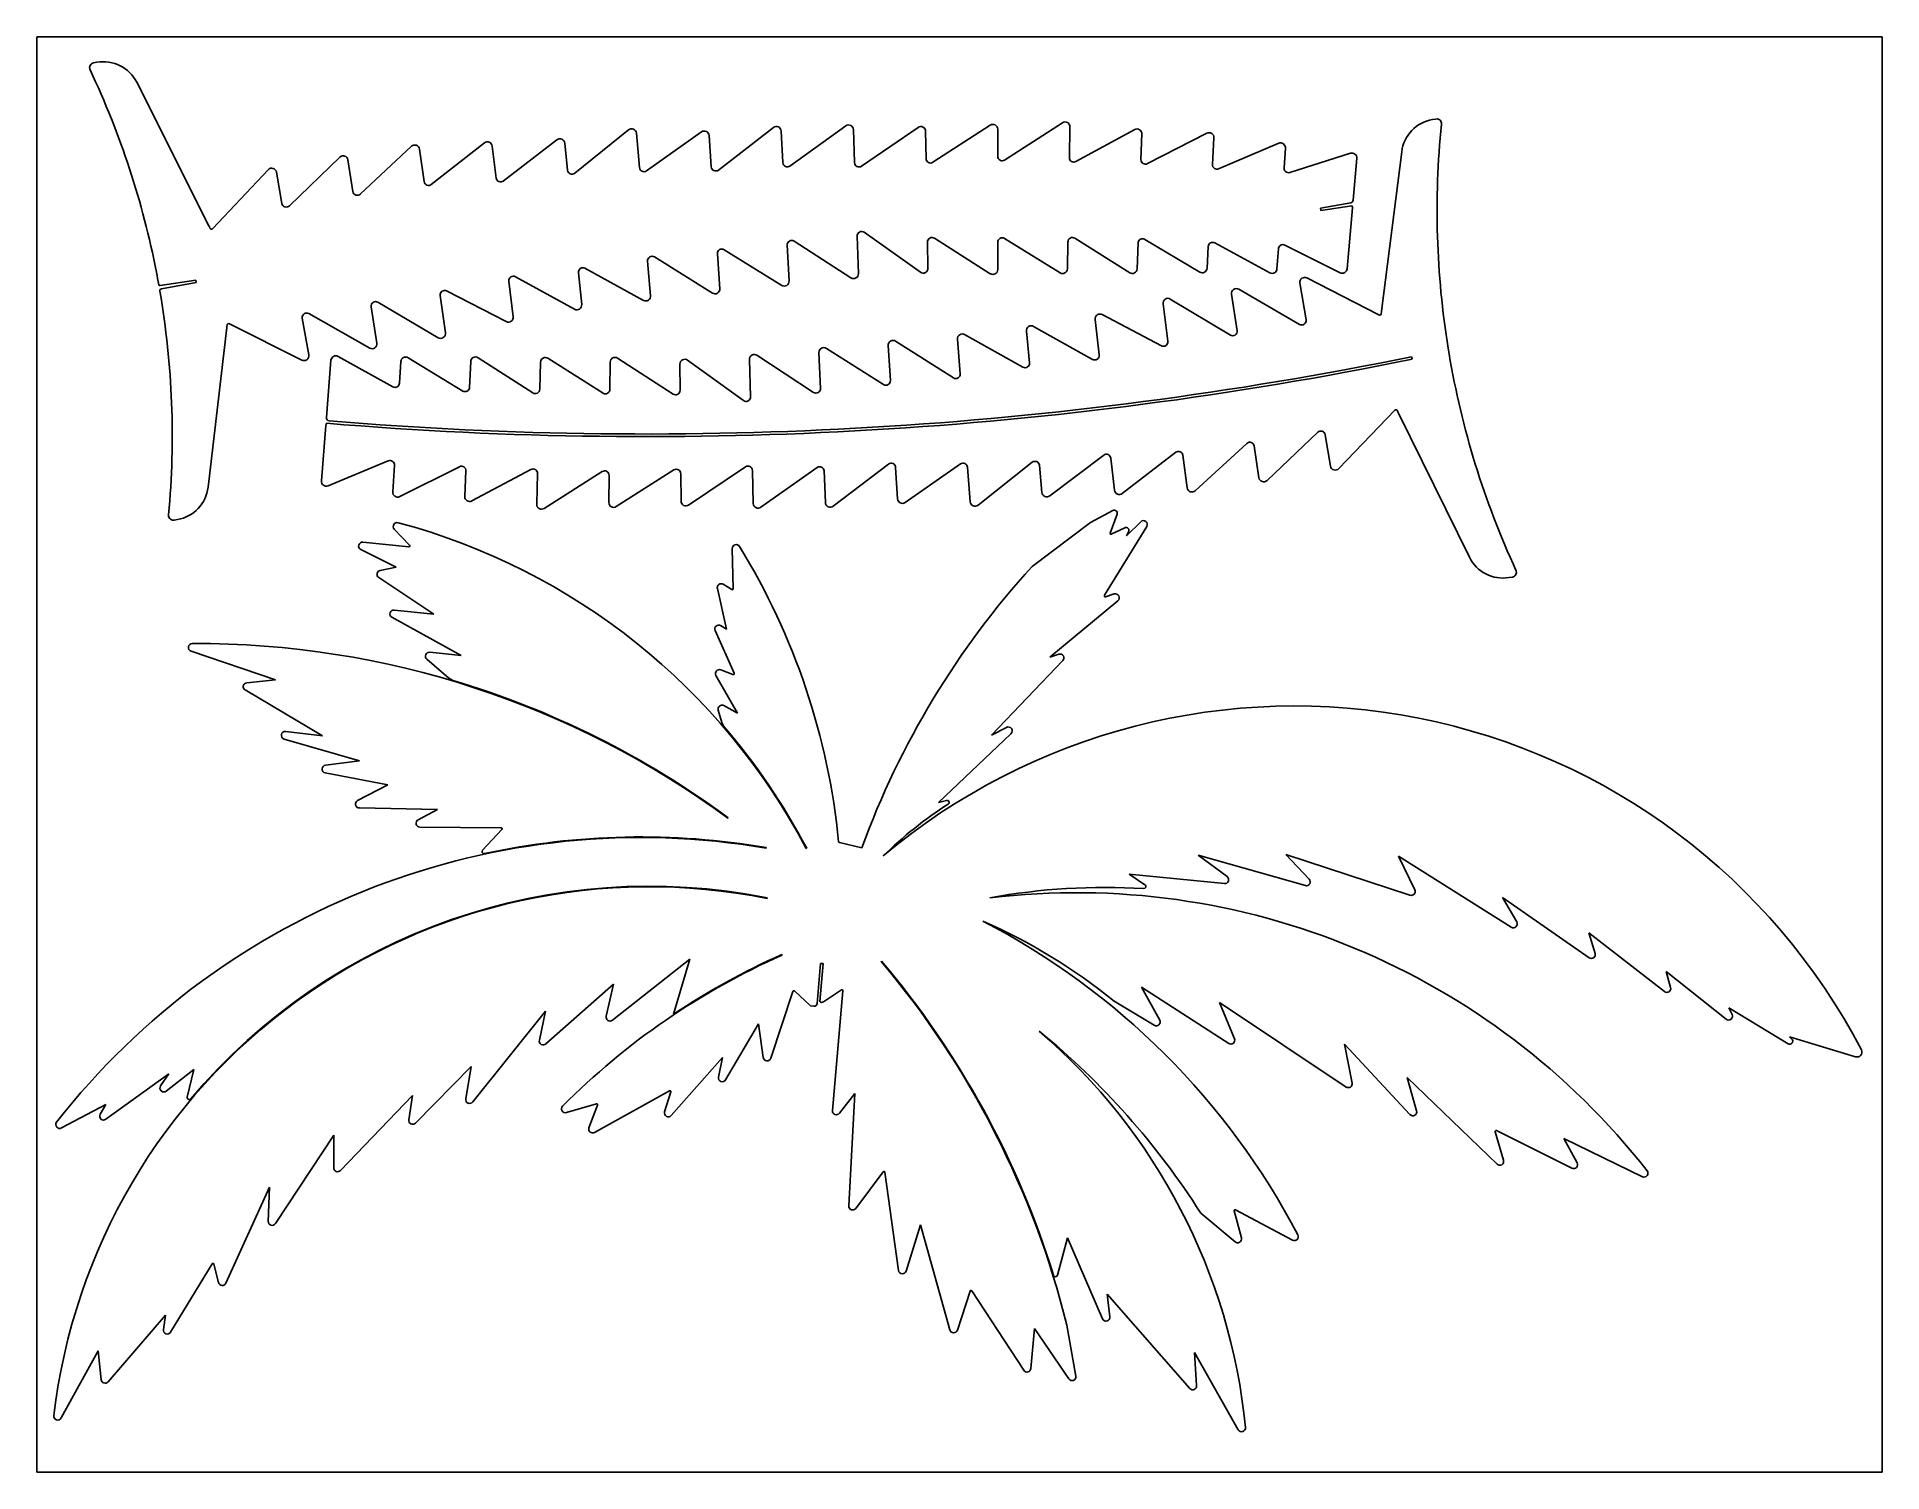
# Model space of a CAD drawing. Extents: x 0 to 1062, y 0 to 826.
import ezdxf

# ---------------------------------------------------------------- set-up
doc = ezdxf.new("R2010")
doc.units = 0
doc.layers.add('GREEN', color=3, linetype='CONTINUOUS')

msp = doc.modelspace()

# ---------------------------------------------------------------- linework, layer by layer
at = {"layer": 'GREEN', "linetype": 'CONTINUOUS'}
for p, q in [((0, 0), (0, 826.0118)), ((0, 826.0118), (1062.015, 826.0118)), ((1062.015, 826.0118), (1062.015, 0)), ((34.5396, 811.386), (32.6168, 811.0549)), ((99.0024, 717.2715), (57.4513, 799.8928)), ((590.2649, 776.6285), (556.947585, 755.118884)), ((805.212408, 778.750363), (803.281812, 778.430435)), ((257.6117, 764.975), (226.9984, 741.0485)), ((299.3227, 766.8336), (268.4426, 743.0566)), ((305.4326, 749.2519), (303.7877, 764.9216)), ((340.5425, 772.5482), (309.5876, 747.5215)), ((346.791435, 750.75801), (345.045233, 770.635735)), ((382.5102, 771.3412), (350.8289, 748.8887)), ((388.1499, 751.1959), (386.8896, 769.269)), ((423.8901, 773.862), (392.2836, 749.348)), ((429.327, 753.6313), (428.3657, 771.8112)), ((465.5266, 774.8234), (433.3752, 751.6873)), ((470.589524, 753.642045), (469.925937, 772.66569)), ((507.1416, 773.9474), (474.5951, 751.6232)), ((511.7667, 755.9279), (511.489, 771.7043)), ((548.7031, 775.2292), (515.7188, 753.8235)), ((552.9971, 757.2737), (552.9971, 772.89)), ((594.2384, 756.5687), (594.5481, 774.2465)), ((631.8693, 772.6871), (598.0197, 754.2722)), ((635.4584, 755.4365), (635.9708, 770.1556)), ((673.3776, 770.5828), (639.1969, 753.0652)), ((676.6139, 752.5632), (677.415, 767.9658)), ((714.7361, 764.7614), (680.172481, 750.060101)), ((174.3068, 756.8037), (145.3492, 728.7648)), ((181.881217, 736.989718), (178.985485, 755.244264)), ((215.6121, 763.0524), (186.1523, 735.5262)), ((222.8862, 742.7148), (220.2584, 761.4074)), ((264.3409, 744.7764), (262.0872, 763.1271)), ((717.791, 750.5871), (718.5922, 762.0056)), ((756.0627, 759.0255), (721.1237, 747.9594)), ((757.5582, 732.0441), (759.6731, 756.1415)), ((785.512938, 759.950388), (773.8899, 668.2006)), ((133.1084, 749.5938), (101.188516, 715.694)), ((141.0338, 730.1641), (137.8615, 748.1731)), ((738.8016, 727.451), (756.158845, 730.517452)), ((738.9724, 726.511), (738.8016, 727.451)), ((739.058, 726.0838), (738.9724, 726.511)), ((756.801143, 728.862026), (739.058, 726.0838)), ((754.108313, 692.554618), (757.1736, 727.6432)), ((476.1119, 713.5438), (508.4768, 690.5465)), ((393.0528, 681.1041), (391.6429, 701.196)), ((395.5522, 703.5565), (428.6543, 683.0267)), ((432.8948, 685.5369), (431.8053, 706.1521)), ((435.7573, 708.4487), (468.5389, 687.3634)), ((472.8115, 689.7988), (472.063624, 711.364645)), ((512.8671, 692.8644), (512.6, 707.936)), ((516.5306, 710.147), (548.7247, 689.7454)), ((552.9973, 692.0953), (552.9973, 707.8184)), ((556.9066, 709.9975), (588.8765, 690.2047)), ((593.1169, 692.5226), (593.3839, 708.0535)), ((597.3147, 710.1791), (629.0066, 690.2474)), ((633.2686, 692.5012), (633.7814, 707.3698)), ((637.6587, 709.4741), (669.2864, 690.632)), ((673.4841, 692.8751), (674.1359, 705.3083)), ((677.917, 707.4339), (709.6411, 690.2474)), ((713.7319, 692.5012), (714.5437, 704.0693)), ((718.2397, 706.1842), (750.1025, 690.3115)), ((315.4093, 692.8217), (349.1415, 674.3961)), ((353.2322, 677.0771), (351.4911, 696.9982)), ((355.3997, 699.399915), (388.8124, 678.5512)), ((70.8675, 682.8665), (91.3866, 685.9642)), ((91.6216, 684.5969), (71.732547, 681.083866)), ((91.3866, 685.9642), (91.6216, 684.5969)), ((235.8003, 679.8009), (270.1092, 662.1658)), ((274.1361, 664.975), (271.6259, 685.4087)), ((275.4071, 687.9723), (309.4489, 669.2797)), ((313.5507, 672.0035), (311.6279, 690.3008)), ((691.748495, 680.762625), (726.675307, 660.572354)), ((730.48586, 663.210774), (726.952038, 684.376803)), ((730.962097, 687.305284), (772.364248, 665.988337)), ((195.6913, 649.7326), (192.3693, 670.711)), ((196.204, 673.3279), (230.9615, 652.8409)), ((235.1167, 655.618), (232.0937, 677.1627)), ((648.14563, 672.417001), (650.9677, 650.8499)), ((652.3284, 675.1552), (686.891861, 654.361245)), ((690.749999, 656.934123), (687.616672, 677.949594)), ((98.5434, 566.8337), (109.330397, 658.694486)), ((110.8483, 660.9161), (152.4314, 639.9804)), ((156.4156, 642.9392), (152.6877, 664.0778)), ((156.4794, 666.7482), (191.5897, 646.8806)), ((607.568078, 640.438129), (573.691013, 659.428156)), ((609.041892, 663.421763), (611.3655, 642.9604)), ((613.0988, 666.1878), (647.241069, 648.23936)), ((489.979434, 648.365672), (491.2097, 628.2596)), ((494.2491, 650.8855), (527.468346, 629.732737)), ((531.395123, 632.097666), (529.838077, 652.038819)), ((533.952, 654.6735), (567.519479, 635.951505)), ((569.566698, 656.745233), (571.3254, 638.4303)), ((169.220247, 639.891656), (166.600148, 606.869687)), ((173.3325, 642.0986), (204.900147, 624.633804)), ((208.697715, 626.71739), (209.460646, 639.149349)), ((213.678248, 641.347186), (245.13098, 622.213999)), ((249.01896, 624.291766), (249.675516, 639.156914)), ((253.948677, 641.375133), (285.461306, 621.144383)), ((289.403528, 623.231792), (289.82859, 638.772019)), ((294.083148, 641.045707), (325.870746, 620.961637)), ((329.805364, 623.112235), (329.949808, 638.837998)), ((334.241582, 641.146441), (366.240416, 620.446896)), ((370.198934, 622.618699), (370.073859, 637.695223)), ((374.48009, 639.97296), (406.637726, 616.691357)), ((410.706457, 618.825591), (410.138336, 640.395135)), ((414.4432, 642.7953), (447.030515, 621.41815)), ((450.991026, 623.674163), (450.103131, 644.297874)), ((454.37209, 646.76914), (487.273246, 625.937937)), ((791.159733, 641.968859), (791.458559, 640.499017)), ((812.7751, 643.666), (812.2516, 646.8159)), ((749.295268, 577.519935), (781.527207, 611.124447)), ((783.691978, 609.537304), (824.4969, 526.5398)), ((166.253448, 602.395487), (163.718855, 570.428051)), ((708.0248, 570.6896), (737.2423, 598.4581)), ((741.5432, 597.0188), (744.5566, 578.982)), ((614.019527, 585.295587), (582.925171, 561.792501)), ((624.648554, 563.274388), (655.483072, 586.918413)), ((659.5902, 585.2202), (662.045, 566.506)), ((696.380575, 592.076531), (666.675533, 564.814236)), ((703.3689, 572.2966), (700.645352, 590.564695)), ((167.556716, 567.644034), (202.2502, 582.0193)), ((205.787876, 579.485504), (204.843741, 564.089493)), ((208.855767, 561.434489), (243.2019, 578.6523)), ((246.9074, 576.2383), (246.2624, 561.5329)), ((250.3454, 558.959493), (284.352, 577.072)), ((287.66329, 557.062754), (288.124027, 574.740027)), ((325.421666, 575.852577), (291.922226, 554.640789)), ((329.2194, 558.0392), (329.354185, 573.658354)), ((333.482755, 555.66084), (366.657315, 576.769636)), ((370.604934, 574.618535), (370.731059, 558.847251)), ((375.059339, 556.561185), (407.8039, 578.595774)), ((411.792558, 576.533631), (412.28168, 557.513127)), ((416.665619, 555.30928), (449.02195, 578.157895)), ((453.056624, 576.177171), (453.836633, 557.987162)), ((458.300302, 555.897651), (490.1383, 580.1208)), ((494.245, 578.2316), (495.3521, 560.1425)), ((499.704693, 558.037207), (531.589406, 580.201567)), ((535.606523, 578.298166), (537.169043, 558.410574)), ((541.667022, 556.447699), (572.837, 581.1966)), ((578.489899, 563.741328), (576.98074, 579.433635)), ((620.1998, 565.1592), (618.112129, 583.533783)), ((606.475, 546.5188), (619.2501, 553.4084)), ((79.028, 547.8634), (80.9508, 548.1945)), ((214.5075, 533.4232), (205.7167, 542.7161)), ((572.742017, 521.150888), (606.475, 546.5188)), ((638.7865, 544.1796), (614.4861, 504.6261)), ((621.6641, 551.3148), (617.6479, 540.4304)), ((618.3742, 539.7681), (626.1183, 543.4639)), ((627.1757, 538.9349), (635.304909, 546.945522)), ((187.6543, 535.175), (214.0696, 532.526)), ((400.753092, 508.386059), (400.249035, 531.532735)), ((628.3506, 541.1033), (627.1757, 538.9349)), ((206.7421, 520.7444), (186.4259, 530.9451)), ((197.555845, 518.972183), (206.7421, 520.7444)), ((228.3935, 493.827), (196.744315, 514.90165)), ((395.0031, 510.9495), (399.938, 507.916)), ((847.2998, 514.828), (849.2205, 515.1577)), ((396.9792, 485.2285), (391.6492, 508.5355)), ((622.141115, 501.522156), (582.9224, 468.9713)), ((615.105723, 503.835367), (620.0405, 505.3845)), ((244.1486, 469.8898), (204.338632, 491.968125)), ((205.6526, 496.1556), (228.3935, 493.827)), ((401.3159, 459.721), (390.346, 484.3739)), ((393.5184, 487.2258), (396.9792, 485.2285)), ((137.2591, 455.9291), (88.7225, 472.5388)), ((237.1309, 456.8798), (224.3665, 467.903)), ((226.075197, 471.830444), (244.1486, 469.8898)), ((582.9224, 468.9713), (588.2203, 470.7124)), ((239.2993, 455.6621), (237.1309, 456.8798)), ((403.1852, 436.8413), (390.8053, 458.5034)), ((393.5611, 461.7078), (400.6429, 459.0054)), ((590.5383, 467.0273), (549.5107, 424.1198)), ((164.3153, 423.8099), (119.816736, 450.140537)), ((120.745329, 454.30789), (137.2591, 455.9291)), ((394.202, 431.4365), (392.1085, 438.5183)), ((395.3343, 441.1246), (403.1852, 436.8413)), ((143.197642, 426.306009), (164.3153, 423.8099)), ((395.414848, 429.061206), (394.202, 431.4365)), ((560.5981, 424.9957), (518.8869, 385.4635)), ((549.5107, 424.1198), (558.0132, 428.606)), ((185.6035, 409.4433), (142.31143, 421.919087)), ((166.099145, 406.858063), (185.6035, 409.4433)), ((202.0743, 395.5467), (165.9709, 402.4363)), ((184.6101, 386.4675), (202.0743, 395.5467)), ((518.8869, 385.4635), (523.5867, 386.5851)), ((230.5938, 381.3404), (185.592802, 382.238607)), ((219.420167, 375.49916), (230.5938, 381.3404)), ((397.7162, 376.3521), (397.9085, 376.6085)), ((267.231346, 370.779693), (220.435746, 371.268402)), ((256.5178, 357.9266), (267.616377, 369.878615)), ((461.869445, 362.328828), (474.8045, 359.2726)), ((419.7521, 359.1015), (419.8055, 359.4113)), ((442.7707, 358.92), (443.0484, 359.0695)), ((730.0704, 337.5785), (668.3208, 355.0747)), ((668.3208, 355.0747), (685.015709, 342.716031)), ((790.2605, 331.992), (718.8228, 355.4913)), ((718.8228, 355.4913), (732.3028, 341.2849)), ((848.5493, 313.6199), (783.7448, 354.562)), ((783.7448, 354.562), (792.9843, 335.079)), ((683.456265, 338.677347), (628.6498, 344.1796)), ((628.6498, 344.1796), (637.729, 337.9737)), ((420.3289, 330.112), (420.393, 330.4325)), ((893.431685, 296.015041), (843.6252, 330.7744)), ((843.6252, 330.7744), (851.7004, 316.6321)), ((936.75315, 276.518337), (893.1552, 310.4261)), ((893.1552, 310.4261), (896.851, 298.527)), ((428.7993, 297.8753), (428.928353, 297.584535)), ((331.201923, 260.095937), (375.8619, 295.2477)), ((375.8619, 295.2477), (366.460245, 263.558134)), ((451.0702, 292.6949), (449.0621, 269.7297)), ((450.5575, 270.9154), (452.4588, 292.6949)), ((452.4588, 292.6949), (451.0702, 292.6949)), ((485.956109, 293.816659), (486.2015, 294.0194)), ((972.2729, 260.6718), (937.8038, 288.0378)), ((937.8038, 288.0378), (940.2925, 278.8838)), ((292.8669, 246.4333), (331.8649, 280.8704)), ((331.8649, 280.8704), (327.62601, 262.348385)), ((435.093483, 276.671775), (422.412317, 238.187157)), ((445.3022, 268.3839), (435.9666, 276.897)), ((463.066448, 277.472427), (452.7792, 270.627)), ((457.872571, 208.097721), (463.900388, 276.982336)), ((685.966546, 246.700327), (635.7209, 279.076)), ((635.7209, 279.076), (646.2314, 260.1912)), ((447.1715, 268.1809), (445.3022, 268.3839)), ((643.1232, 257.179), (619.9658, 270.9795)), ((753.5588, 221.631), (680.7004, 270.3492)), ((680.7004, 270.3492), (689.2565, 249.4349)), ((1007.961522, 246.553915), (973.8217, 267.2089)), ((973.8217, 267.2089), (975.6803, 263.4063)), ((250.82494, 213.032024), (292.6533, 265.2541)), ((292.6533, 265.2541), (289.189809, 248.570147)), ((415.3407, 257.9481), (396.3918, 225.7327)), ((418.0645, 238.5719), (415.3407, 257.9481)), ((790.281776, 205.81159), (752.5014, 246.3159)), ((752.5014, 246.3159), (757.008162, 223.938036)), ((1046.7975, 239.0418), (1008.6753, 250.5565)), ((1008.6753, 250.5565), (1010.0319, 249.2426)), ((394.5972, 238.5825), (365.1057, 205.1495)), ((392.258, 227.3243), (394.5972, 238.5825)), ((76.0222, 229.2148), (39.6838, 203.0345)), ((71.215798, 222.282295), (76.0222, 229.2148)), ((90.3354, 231.7997), (74.452, 219.249)), ((86.5328, 215.8202), (90.3354, 231.7997)), ((217.893025, 200.87733), (249.9273, 233.3485)), ((249.9273, 233.3485), (246.861684, 214.805459)), ((840.39838, 177.20576), (788.6262, 227.0786)), ((788.6262, 227.0786), (794.0845, 207.9587)), ((174.675551, 173.554327), (216.2379, 216.6747)), ((216.2379, 216.6747), (214.0803, 202.7995)), ((320.916568, 195.471725), (364.1337, 219.5268)), ((364.9027, 218.8966), (361.2817, 207.3072)), ((470.7989, 217.9032), (461.8692, 206.5167)), ((467.30977, 153.258705), (470.7989, 217.9032)), ((39.6625, 211.4728), (14.15479, 198.057527)), ((36.4366, 205.9932), (39.6625, 211.4728)), ((322.07, 211.9642), (304.8087, 206.9012)), ((322.710848, 211.269964), (317.722939, 198.22772)), ((170.8523, 193.9766), (137.2591, 143.0046)), ((170.8096, 175.1131), (170.8523, 193.9766)), ((839.3312, 195.9207), (844.1165, 179.4392)), ((883.5097, 174.8996), (840.089478, 196.550935)), ((924.046, 169.9968), (878.8206, 191.9686)), ((878.8206, 191.9686), (886.4792, 177.9758)), ((487.104702, 172.830902), (471.3437, 151.7955)), ((495.9109, 116.0767), (488.071485, 172.58177)), ((133.8838, 164.0791), (108.793, 108.6957)), ((133.148545, 144.318306), (133.8838, 164.0791)), ((689.61014, 132.45275), (669.8268, 149.0504)), ((689.0428, 150.3749), (693.2193, 134.7479)), ((722.7535, 133.4768), (689.812, 150.9837)), ((500.26736, 115.714073), (508.5045, 142.2249)), ((508.5045, 142.2249), (525.506472, 81.788318)), ((593.0911, 134.8761), (587.3871, 113.2995)), ((613.3005, 88.2728), (593.0911, 134.8761)), ((76.92999, 80.560732), (100.7819, 119.8685)), ((104.585664, 109.04852), (101.765783, 119.730002)), ((529.802171, 81.7041), (537.1095, 104.2095)), ((538.0602, 104.3377), (567.978833, 58.610236)), ((663.578365, 48.142674), (616.0884, 102.3296)), ((616.0884, 102.3296), (617.5837, 89.4264)), ((74.1102, 90.2915), (40.934057, 51.955207)), ((72.7964, 82.0774), (74.1102, 90.2915)), ((572.090638, 59.635794), (574.1102, 82.7077)), ((574.1102, 82.7077), (593.954641, 53.599485)), ((598.014275, 55.266814), (592.7707, 84.577)), ((35.2724, 69.8792), (13.920517, 31.13724)), ((37.0028, 53.1947), (35.2724, 69.8792)), ((691.4141, 24.3762), (666.2164, 68.8752)), ((666.2164, 68.8752), (667.509, 49.7767)), ((1062.015, 0), (0, 0))]:
    msp.add_line(p, q, dxfattribs=at)
for centre, radius, start, end in [((33.097501, 808.309765), 2.7775, 99.92753, 205.288605), ((38.267502, 790.247197), 21.465, 26.693105, 100.001474), ((-415.4604, 596.3466), 493.34, 11.0065, 25.2928), ((467.150094, 772.569786), 2.7775, 1.978756, 125.768814), ((550.22001, 772.902962), 2.777121, -0.267421, 123.107847), ((591.770901, 774.294596), 2.777615, -0.992162, 122.832992), ((806.8083, 757.2571), 21.465, 99.456, 172.7919), ((805.6711, 776.011), 2.7775, -5.801, 99.5057), ((1299.231606, 725.775621), 493.339805, 174.188361, 189.209879), ((259.320675, 762.7855), 2.7775, 7.03914, 127.973186), ((301.02134, 764.630904), 2.781591, 5.998775, 127.63812), ((342.2836, 770.3905), 2.7725, 5.0746, 128.900894), ((384.112482, 769.075518), 2.775, 3.984773, 125.267807), ((425.588582, 771.670673), 2.7725, 2.896173, 127.779002), ((508.711789, 771.656172), 2.777628, 0.992815, 124.423014), ((633.193692, 770.251378), 2.7725, -1.978011, 118.534565), ((674.649143, 768.121617), 2.770242, -3.224406, 117.322645), ((715.825838, 762.210478), 2.773938, -4.235626, 113.131884), ((176.240226, 754.806136), 2.78, 9.067629, 134.065245), ((217.513134, 761.023985), 2.78, 7.949345, 133.143293), ((514.330148, 755.978843), 2.563954, -178.861513, -57.206983), ((555.5608, 757.275127), 2.5637, -179.968116, -57.252948), ((596.801939, 756.528394), 2.563856, 179.099233, 298.357568), ((638.021483, 755.34472), 2.564726, 177.949205, 297.277551), ((756.906943, 756.380505), 2.776463, -4.938269, 107.702307), ((135.127911, 747.688938), 2.776134, 10.043824, 136.6734), ((266.882963, 745.088037), 2.561094, -173.010859, -52.484732), ((307.984633, 749.526138), 2.566725, -173.866614, -51.35314), ((349.344519, 750.977484), 2.5625, -175.086691, -54.60073), ((390.702732, 751.379842), 2.559451, -175.878737, -52.112851), ((431.890354, 753.772765), 2.567255, -176.8412, -54.549574), ((473.1531, 753.7275), 2.565, -178.0908, -55.5779), ((679.177746, 752.42703), 2.56746, 176.959792, 292.795255), ((720.344041, 750.407487), 2.559351, 175.975732, 287.664089), ((184.4114, 737.3954), 2.5625, -170.8909, -47.0334), ((225.428242, 743.069153), 2.566621, -172.064268, -52.145862), ((143.554593, 730.613298), 2.560504, -169.896106, -45.847619), ((755.862306, 732.193927), 1.7025, -79.969123, -5.048805), ((755.4753, 727.7821), 1.71, -4.6743, 39.1635), ((79.819847, 707.622773), 21.4725, 22.901625, 26.702164), ((100.486821, 716.353423), 0.96292, -157.104557, -43.221177), ((474.628935, 711.448871), 2.566693, 54.705961, 181.880489), ((394.207595, 701.376824), 2.561045, 58.330269, 184.034887), ((434.36728, 706.292044), 2.565799, 57.197183, 183.126571), ((515.162935, 707.979057), 2.563296, 57.753874, 180.962463), ((555.558429, 707.819928), 2.56113, 58.23767, 180.034178), ((595.946982, 708.011027), 2.563434, 57.754436, 179.050625), ((636.342527, 707.274999), 2.56288, 59.099253, 177.880153), ((676.701084, 705.179245), 2.561625, 61.662392, 177.120173), ((717.097058, 703.887472), 2.565266, 63.549262, 175.929049), ((-415.42218, 596.145988), 493.340826, 10.185975, 11.030218), ((314.180782, 690.567965), 2.566823, 61.405056, 185.97438), ((354.046408, 697.220965), 2.565, 58.156619, 184.982289), ((510.087401, 692.812636), 2.780181, -125.402386, 1.066852), ((550.2198, 692.095491), 2.7775, -122.463765, -0.003938), ((590.339911, 692.57587), 2.7775, -121.684512, -1.098947), ((630.490642, 692.597715), 2.779634, -122.269241, -1.989844), ((670.705511, 693.025602), 2.782662, -120.662716, -3.100394), ((710.963645, 692.694558), 2.775, -118.388799, -3.99552), ((751.339064, 692.801611), 2.780241, -116.408543, -5.096798), ((70.7716, 683.4968), 0.6375, -170.3802, -81.34881), ((71.9357, 679.9291), 1.1725, 99.9777, 189.9777), ((-415.449133, 596.360179), 493.334251, -5.292596, 9.728976), ((234.62868, 677.524057), 2.560606, 62.770519, 188.112763), ((274.1789, 685.7291), 2.5575, 61.298352, 187.1545), ((390.284384, 680.913058), 2.775, -121.933137, 3.947596), ((430.121617, 685.384805), 2.777351, -121.891684, 3.139227), ((470.03685, 689.701004), 2.776373, -122.651981, 2.018626), ((690.3645, 678.3545), 2.7775, 60.1132, 188.3825), ((729.6914, 684.8355), 2.7775, 62.7743, 189.5058), ((194.903764, 671.115155), 2.566486, 59.560987, 189.060322), ((310.78868, 671.712483), 2.777309, -118.842413, 6.014704), ((350.471191, 676.828561), 2.772173, -118.662968, 5.143758), ((650.902, 672.7787), 2.78, 59.026, 187.4758), ((88.0114, 661.1938), 21.465, -6.6865, -2.9094), ((110.421431, 660.061435), 0.955338, 63.459805, 177.474169), ((155.220462, 664.514988), 2.563622, 60.58856, 189.794311), ((271.381755, 664.63245), 2.775564, -117.289394, 7.08931), ((572.329, 657.0104), 2.775, 60.6058, 185.4833), ((611.8073, 663.7297), 2.7825, 62.282, 186.3539), ((727.9547, 662.7955), 2.565, -119.9199, 9.3172), ((772.8044, 666.8443), 0.9625, -117.2131, -3.5642), ((795.196738, 665.502609), 21.47, 172.783377, 176.577148), ((192.946004, 649.29471), 2.78, -119.328955, 9.062644), ((232.365883, 655.236743), 2.777112, -120.37776, 7.890803), ((492.7493, 648.5344), 2.775, 57.4636, 183.4859), ((532.6092, 652.2608), 2.78, 60.9037, 184.5799), ((648.4368, 650.5086), 2.565, -117.7861, 7.6775), ((688.2124, 656.5602), 2.565, -120.9861, 8.3824), ((153.682152, 642.458069), 2.775468, -116.785095, 9.982721), ((350.673656, 2799.464626), 2203.502628, -94.783136, -78.460802), ((350.655, 2799.4658), 2202.0076, -94.7538, -78.4603), ((171.9893, 639.6752), 2.7775, 61.0014, 175.5303), ((212.2327, 638.9755), 2.7775, 58.6376, 176.4114), ((252.4504, 639.0364), 2.7775, 57.3549, 177.5132), ((292.605, 638.6942), 2.7775, 57.8467, 178.3945), ((332.7297, 638.8135), 2.78, 57.0544, 179.4951), ((372.8563, 637.7134), 2.7825, 54.2978, 180.3743), ((412.9124, 640.4672), 2.775, 56.6736, 181.4881), ((452.8803, 644.4233), 2.78, 57.5465, 182.5859), ((568.7673, 638.1868), 2.56, -119.1718, 5.4384), ((608.8267, 642.6731), 2.565, -119.386, 6.4561), ((1299.231483, 725.774415), 493.337212, -170.419413, -155.226823), ((206.1379, 626.8804), 2.565, -118.8524, -3.6437), ((488.6454, 628.1021), 2.5625, -122.3761, 3.5179), ((528.8405, 631.8969), 2.5625, -122.3761, 4.4936), ((246.4613, 624.4012), 2.56, -121.3092, -2.45), ((286.8444, 623.2986), 2.56, -122.7021, -1.4954), ((327.2429, 623.1258), 2.5625, -122.3761, -0.3033), ((367.634, 622.6003), 2.565, -122.9091, 0.411), ((408.1447, 618.7639), 2.5625, -126.0214, 1.3795), ((448.4336, 623.5594), 2.56, -123.2354, 2.5694), ((168.30502, 606.737359), 1.71, 175.561716, 265.308472), ((782.222486, 610.465264), 0.95809, 22.404777, 136.526576), ((802.9581, 619.0124), 21.47, -157.5989, -153.812), ((167.9585, 602.2655), 1.71, 126.7403, 175.6404), ((739.018688, 596.591378), 2.560439, 9.609554, 133.577776), ((615.5632, 583.2471), 2.565, 6.4172, 127.0005), ((657.049176, 584.890385), 2.562339, 7.395425, 127.676402), ((698.1127, 590.1915), 2.56, 8.3824, 132.5794), ((203.2299, 579.6377), 2.5625, -3.405, 112.3621), ((244.346045, 576.3465), 2.56364, -2.41893, 116.390277), ((285.5624, 574.8069), 2.5625, -1.4954, 118.1179), ((326.7893, 573.6826), 2.565, -0.5416, 122.2213), ((368.035, 574.6001), 2.57, 0.411, 122.4161), ((409.2333, 576.472), 2.56, 1.3795, 123.9424), ((450.4967, 576.0623), 2.5625, 2.5693, 125.1355), ((491.68073, 578.075151), 2.569039, 3.491357, 127.014191), ((533.0519, 578.0974), 2.5625, 4.4936, 124.8011), ((574.4349, 579.1897), 2.5575, 5.4732, 128.5276), ((747.2861, 579.4413), 2.78, -170.4468, -43.7203), ((77.224666, 569.333394), 21.464783, -80.003215, -6.687588), ((166.4904, 570.2114), 2.78, 175.5303, 292.5548), ((207.6133, 563.9158), 2.775, 176.4114, 296.5985), ((581.2522, 564.0065), 2.775, -174.5166, -52.9241), ((622.9541, 565.4783), 2.78, -173.3926, -52.4455), ((664.801, 566.857), 2.7725, -172.7409, -47.4591), ((706.106377, 572.701578), 2.78, -171.584981, -46.36355), ((249.036963, 561.409284), 2.777315, 177.448963, 298.106751), ((290.4372, 556.985), 2.775, 178.3944, 302.3537), ((331.9877, 558.0046), 2.78, 179.2836, 302.5333), ((373.5085, 558.8654), 2.7775, -179.6256, -56.0577), ((415.0585, 557.5746), 2.7775, -178.7318, -54.6464), ((456.6163, 558.1127), 2.7825, -177.4141, -52.7559), ((498.1207, 560.3218), 2.78, -176.295, -55.265), ((539.9385, 558.6218), 2.7775, -175.6385, -51.5135), ((620.060974, 551.900044), 1.7125, -20.055515, 118.261948), ((78.547615, 550.599042), 2.7775, 174.731427, 279.95973), ((207.347649, 544.255194), 2.2425, 75.015094, 223.340261), ((111.153887, 184.405454), 374.7275, 27.755794, 75.033717), ((626.85445, 541.924254), 1.706584, -28.75406, 115.553843), ((636.883033, 545.357798), 2.238602, -31.756471, 134.826266), ((187.42959, 532.953241), 2.245, 84.224573, 243.443649), ((214.124122, 533.059987), 0.536763, -95.829898, 43.454125), ((402.4909, 531.5861), 2.2425, 31.4823, 181.3636), ((63.8133, 323.8528), 399.54, 5.5935, 31.5233), ((618.15133, 540.253086), 0.533744, 160.597108, 294.680635), ((934.439672, 191.755638), 489.21, 137.676117, 159.975409), ((843.761903, 536.004501), 21.47, -153.835708, -80.515355), ((197.9833, 516.7708), 2.2425, 100.9887, 236.4612), ((393.837103, 509.038595), 2.245, 58.607592, 192.949721), ((848.773346, 517.88677), 2.7775, -80.697411, 24.822215), ((400.216485, 508.374825), 0.536725, -121.255775, 1.199321), ((614.944792, 504.347397), 0.536725, 148.717035, 287.447837), ((620.712931, 503.247812), 2.24, -50.388219, 107.469151), ((205.4283, 493.9338), 2.2475, 84.2347, 240.9983), ((392.399001, 485.28059), 2.244304, 60.081109, 203.828224), ((89.444882, 474.664403), 2.245, 89.899995, 251.229786), ((91.584533, -39.381183), 516.295, 53.633322, 90.237013), ((225.830958, 469.601284), 2.2425, 83.747305, 229.228254), ((588.919141, 468.580401), 2.243613, -43.807065, 108.148457), ((392.747086, 459.615099), 2.2375, 68.742527, 209.791726), ((400.8352, 459.5074), 0.537572, -110.960224, 23.9621), ((120.9592, 452.0731), 2.245, 95.4666, 239.4099), ((91.571354, -39.371477), 516.606029, 53.631221, 73.383842), ((394.257238, 439.158247), 2.24201, 61.288447, 196.584829), ((723.81203, 73.081723), 367.8425, 27.507447, 130.060911), ((142.931, 424.0769), 2.245, 83.1788, 253.9797), ((111.156855, 184.402006), 375.047638, 27.756882, 40.718387), ((559.061661, 426.620867), 2.245, -46.610087, 117.841071), ((166.389123, 404.636911), 2.24, 97.438055, 259.239356), ((185.6355, 384.4807), 2.2425, 117.2994, 268.909), ((652.073038, 186.025792), 235.899585, 122.738066, 134.384619), ((523.867409, 385.444124), 1.175, -57.501365, 103.821725), ((220.4571, 373.5108), 2.2425, 117.5421, 269.4544), ((347.598415, -61.780551), 427.022078, 80.272094, 141.946758), ((347.583701, -61.779946), 427.338336, 80.270098, 102.153145), ((267.2206, 370.2423), 0.5375, -42.5803, 88.8544), ((461.9973, 362.8509), 0.5375, -174.2891, -103.7609), ((257.371098, 357.134903), 1.18, 137.144937, 282.08371), ((683.6807, 340.9111), 2.245, -95.7375, 53.5117), ((730.682997, 339.735025), 2.241846, -105.858073, 43.736162), ((352.289441, -8.06391), 344.952626, 78.624222, 173.249712), ((352.28988, -8.063391), 345.278878, 78.624339, 139.800039), ((598.2396, -83.7098), 417.195062, 38.045611, 96.847898), ((614.501547, -28.315793), 364.838647, 86.465738, 100.423025), ((637.069193, 337.001445), 1.175, -93.758515, 55.83776), ((790.955714, 334.117301), 2.245, -108.113046, 25.364391), ((347.59853, -61.78077), 427.01523, 27.66761, 62.54269), ((414.521655, 19.803622), 324.494405, 50.719256, 66.388963), ((849.759221, 315.519343), 2.2375, -122.497429, 29.822961), ((598.2396, -83.7098), 417.195, 113.9433, 135.1266), ((598.242927, -83.708323), 417.513118, 113.943792, 123.721092), ((894.706435, 297.863023), 2.245, -124.598161, 17.203012), ((91.5744, -39.3815), 516.2925, 13.8919, 40.1932), ((91.575693, -39.38568), 516.6125, 17.185585, 40.193259), ((435.602792, 276.502359), 0.536747, 47.327972, 161.60092), ((463.3646, 277.0252), 0.5375, -4.574, 123.6901), ((938.12623, 278.294478), 2.245, -127.706509, 15.218703), ((447.366162, 269.879031), 1.7025, -96.538797, -5.032037), ((451.828137, 272.048119), 1.71, -138.283398, -56.208178), ((329.8141, 261.8574), 2.2425, 167.3529, 308.2339), ((644.269124, 259.106285), 2.242224, -120.734849, 28.937599), ((973.661932, 262.423336), 2.245, -128.413727, 25.966508), ((291.382149, 248.110534), 2.24, 168.159723, 311.516462), ((352.299153, -8.069023), 344.955, 5.617938, 49.38574), ((299.97259, -85.625781), 438.024026, 32.395534, 50.794), ((687.186471, 248.578992), 2.24, -122.997972, 22.463923), ((1008.844959, 248.015111), 1.7075, -121.157122, 45.962141), ((420.284694, 238.902577), 2.244684, -171.528603, -18.585384), ((1047.605629, 241.688764), 2.78, -106.977719, 27.557405), ((394.458035, 226.863254), 2.24, 168.163871, 329.687792), ((754.8088, 223.5003), 2.2425, -123.7659, 11.2564), ((73.061057, 221.008001), 2.2425, 145.371932, 308.335433), ((87.67503, 215.550348), 1.173673, 166.707578, 319.921656), ((249.0728, 214.4316), 2.2425, 170.4031, 321.3828), ((364.389235, 219.054331), 0.537146, -17.076373, 118.406735), ((38.3684, 204.847597), 2.24, 149.329763, 305.960844), ((216.302, 202.447), 2.235, 170.985, 315.3871), ((304.1785, 209.0481), 2.237483, 135, 286.359049), ((322.2089, 211.4622), 0.5375, -20.9558, 105.4613), ((363.428853, 206.634688), 2.24, 162.610386, 318.468596), ((460.106609, 207.90309), 2.2425, 175.020928, 321.8127), ((791.926562, 207.339564), 2.245, -137.108535, 16.008776), ((13.1083, 200.0437), 2.245, 141.7661, 297.7842), ((319.8269, 197.4374), 2.2475, 159.4121, 299.0017), ((839.8545, 196.0703), 0.535, 63.9464, 195.9457), ((173.0634, 175.1131), 2.2425, 180, 315.9644), ((487.5367, 172.5069), 0.54, 7.9696, 143.1298), ((841.958577, 178.820012), 2.245, -134.024436, 16.010141), ((884.513028, 176.897388), 2.2425, -116.665414, 28.744014), ((925.023148, 172.028931), 2.2375, -115.681299, 37.879225), ((469.54914, 153.140252), 2.2425, 176.97214, 323.153973), ((689.563556, 150.515193), 0.530305, 62.063496, 195.077696), ((135.389792, 144.243346), 2.2425, 178.084411, 326.468513), ((691.052609, 134.169749), 2.2425, -130.033987, 14.94047), ((723.80185, 135.452131), 2.245, -117.953584, 27.826779), ((101.2518, 119.5908), 0.5325, 15.1539, 149.4214), ((106.752548, 109.625948), 2.2425, -165.078645, -24.508369), ((498.1221, 116.3758), 2.245, -172.2964, -17.1429), ((586.254095, 113.601255), 1.1725, -163.066029, -14.913491), ((537.610372, 104.051062), 0.533391, 32.505935, 162.443824), ((615.354152, 89.163452), 2.245, -156.55297, 6.726258), ((75.0075, 81.7249), 2.2475, 170.942, 328.8029), ((527.6671, 82.398), 2.245, -164.2421, -18.0042), ((39.235042, 53.420563), 2.24364, -174.222353, -40.776912), ((569.8589, 59.828), 2.24, -147.0679, -4.9224), ((595.8043, 54.8718), 2.245, -145.4773, 10.1341), ((665.266534, 49.626366), 2.2475, -138.688519, 3.835351), ((11.9547, 32.2163), 2.2425, 173.1788, 331.2371), ((693.364682, 25.483684), 2.243054, -150.413339, 5.538441)]:
    msp.add_arc(centre, radius, start, end, dxfattribs=at)

doc.saveas('drawing.dxf')
